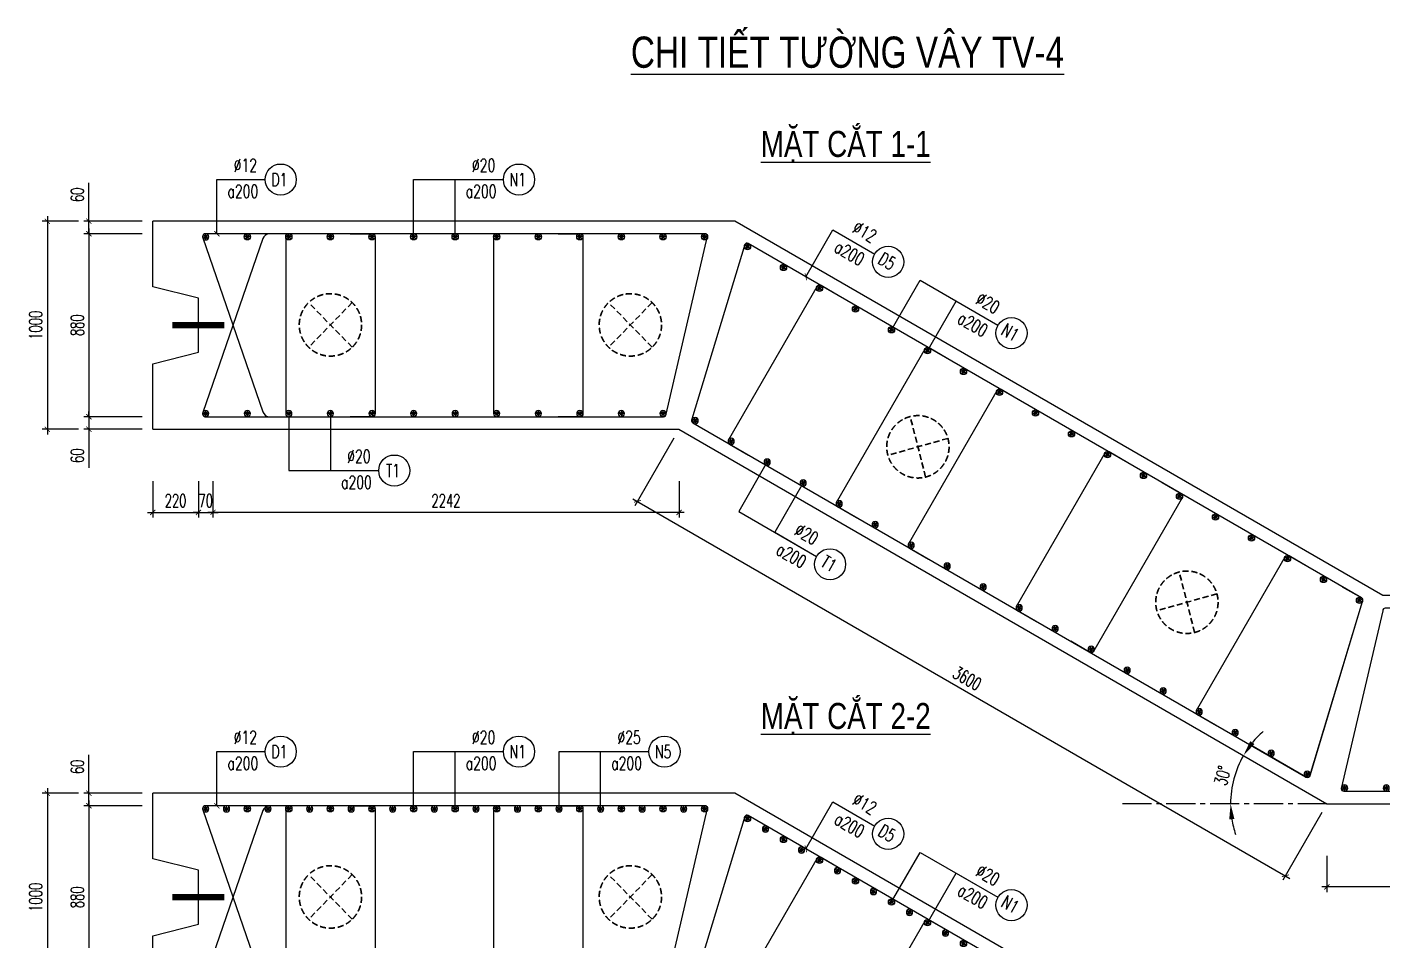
# Model space of a CAD drawing. Header units: millimetres. Extents: x -143483 to 1166745, y -1448440 to -1202244.
# Drawn here: x 365004 to 391096, y -1232080 to -1214510 of the extents above; entities that cross this region are included whole.
import ezdxf
from ezdxf.enums import TextEntityAlignment as Align

# ---------------------------------------------------------------- set-up
doc = ezdxf.new("R2010")
doc.units = ezdxf.units.MM
doc.header["$LTSCALE"] = 30
doc.header["$PDMODE"] = 3
doc.linetypes.add('CENTER2', pattern=[1.125, 0.75, -0.125, 0.125, -0.125])
doc.linetypes.add('DASHED', pattern=[19.05, 12.7, -6.35])
doc.layers.get('0').update_dxf_attribs({"lineweight": 9})
doc.layers.get('Defpoints').update_dxf_attribs({"lineweight": 9})
for name, color, linetype in [('ccu11-Cotthep', 9, 'Continuous'), ('ccu11-Dim', 8, 'Continuous'), ('ccu11-Text', 31, 'Continuous'), ('ccu11-Thay', 7, 'Continuous'), ('ccu11-Thep', 4, 'Continuous'), ('ccu11-Thep doc', 4, 'Continuous'), ('ccu11-Thepdai', 6, 'Continuous'), ('ccu11-Truc', 13, 'CENTER2')]:
    doc.layers.add(name, color=color, linetype=linetype)
doc.layers.add('ccu11-Khuat', color=9, linetype='DASHED', lineweight=30)
doc.layers.add('Vicom_thep doc', color=1, linetype='Continuous', lineweight=35)
doc.styles.add('ccu11-dim', font='vnsimli.shx', dxfattribs={"width": 0.65, "bigfont": 'bigfont.shx'})
doc.styles.add('ccu11-VnAvH-B', font='VHAVANB.TTF')
doc.styles.add('ccu11-vnsimple', font='vnsimple.shx', dxfattribs={"bigfont": 'bigfont.shx'})
doc.styles.add('ccu11_simli', font='vnsimli.shx', dxfattribs={"width": 0.8})
doc.dimstyles.new('ccu11-100', dxfattribs={"dimscale": 100, "dimtxt": 2.5, "dimasz": 1, "dimexe": 1, "dimexo": 2, "dimgap": 1, "dimtad": 1, "dimdec": 0, "dimdsep": 46, "dimtxsty": 'ccu11-dim', "dimblk": 'ARCHTICK', "dimcen": -1, "dimdle": 1, "dimclrd": 256, "dimclre": 256, "dimclrt": 3, "dimadec": 0, "dimazin": 2, "dimtfac": 0.1, "dimtdec": 0, "dimtmove": 0, "dimatfit": 1, "dimldrblk": 'ARCHTICK', "dimfxl": 0, "dimtvp": 0.833333, "dimtolj": 1, "dimtzin": 12, "dimarcsym": 0})
doc.dimstyles.new('ccu11-100x4', dxfattribs={"dimscale": 100, "dimtxt": 2.5, "dimasz": 1, "dimexe": 1, "dimexo": 2, "dimgap": 1, "dimtad": 1, "dimdec": 0, "dimlfac": 0.25, "dimdsep": 46, "dimtxsty": 'ccu11-dim', "dimblk": 'ARCHTICK', "dimcen": -1, "dimdle": 1, "dimclrd": 256, "dimclre": 256, "dimclrt": 3, "dimadec": 0, "dimazin": 2, "dimtfac": 0.1, "dimtdec": 0, "dimtmove": 0, "dimatfit": 1, "dimldrblk": 'ARCHTICK', "dimfxl": 0, "dimtvp": 0.833333, "dimtolj": 1, "dimtzin": 12, "dimarcsym": 0})

# ---------------------------------------------------------------- blocks, each defined once
blk = doc.blocks.new('_ARCHTICK')
at = {"color": 0, "linetype": 'ByBlock', "const_width": 0.15}
blk.add_lwpolyline([(-0.5, -0.5), (0.5, 0.5)], dxfattribs=at)
blk = doc.blocks.new('*D2640')
at = {"layer": 'ccu11-Dim', "linetype": 'ByBlock', "lineweight": -2, "ltscale": 30, "transparency": 16777216}
for p, q in [((377450, -1222415), (376700, -1223714)), ((376663, -1223578), (389307, -1230878)), ((389920, -1229615), (389170, -1230914))]:
    blk.add_line(p, q, dxfattribs=at)
at = {"layer": 'Defpoints', "color": 0, "linetype": 'ByBlock', "ltscale": 30, "transparency": 16777216}
for p in [(377550, -1222242), (390020, -1229442), (389220, -1230828)]:
    blk.add_point(p, dxfattribs=at)
at = {"layer": 'ccu11-Dim', "linetype": 'ByBlock', "lineweight": -2, "ltscale": 30, "transparency": 16777216, "xscale": 100, "yscale": 100, "zscale": 100}
for p, rotation in [((376750, -1223628), 149.9999151036801), ((389220, -1230828), 329.9999151036801)]:
    blk.add_blockref('_ARCHTICK', p, dxfattribs=dict(at, rotation=rotation))
at = {"layer": 'ccu11-Dim', "color": 3, "linetype": 'ByBlock', "ltscale": 30, "transparency": 16777216, "insert": (383097, -1227033), "char_height": 250, "attachment_point": 5, "rotation": 329.9999, "style": 'ccu11-dim'}
blk.add_mtext('\\A1;3600', dxfattribs=at)
blk = doc.blocks.new('*D2682')
at = {"layer": 'ccu11-Dim', "linetype": 'ByBlock', "lineweight": -2, "ltscale": 30, "transparency": 16777216}
for p, q in [((366193, -1218242), (366193, -1217502)), ((367221, -1218242), (366093, -1218242)), ((366193, -1218482), (366193, -1218242)), ((367221, -1218482), (366093, -1218482)), ((366193, -1218482), (366193, -1218582))]:
    blk.add_line(p, q, dxfattribs=at)
at = {"layer": 'Defpoints', "color": 0, "linetype": 'ByBlock', "ltscale": 30, "transparency": 16777216}
for p in [(367421, -1218242), (366193, -1218482), (367421, -1218482)]:
    blk.add_point(p, dxfattribs=at)
at = {"layer": 'ccu11-Dim', "linetype": 'ByBlock', "lineweight": -2, "ltscale": 30, "transparency": 16777216, "xscale": 100, "yscale": 100, "zscale": 100}
for p, rotation in [((366193, -1218242), 270), ((366193, -1218482), 90)]:
    blk.add_blockref('_ARCHTICK', p, dxfattribs=dict(at, rotation=rotation))
at = {"layer": 'ccu11-Dim', "color": 3, "linetype": 'ByBlock', "ltscale": 30, "transparency": 16777216, "insert": (365968, -1217734), "char_height": 250, "attachment_point": 5, "rotation": 90, "style": 'ccu11-dim'}
blk.add_mtext('\\A1;60', dxfattribs=at)
blk = doc.blocks.new('*D2683')
at = {"layer": 'ccu11-Dim', "linetype": 'ByBlock', "lineweight": -2, "ltscale": 30, "transparency": 16777216}
for p, q in [((367221, -1218482), (366093, -1218482)), ((366193, -1218382), (366193, -1222102)), ((367221, -1222002), (366093, -1222002))]:
    blk.add_line(p, q, dxfattribs=at)
at = {"layer": 'Defpoints', "color": 0, "linetype": 'ByBlock', "ltscale": 30, "transparency": 16777216}
for p in [(367421, -1218482), (366193, -1222002), (367421, -1222002)]:
    blk.add_point(p, dxfattribs=at)
at = {"layer": 'ccu11-Dim', "linetype": 'ByBlock', "lineweight": -2, "ltscale": 30, "transparency": 16777216, "xscale": 100, "yscale": 100, "zscale": 100}
for p, rotation in [((366193, -1218482), 90), ((366193, -1222002), 270)]:
    blk.add_blockref('_ARCHTICK', p, dxfattribs=dict(at, rotation=rotation))
at = {"layer": 'ccu11-Dim', "color": 3, "linetype": 'ByBlock', "ltscale": 30, "transparency": 16777216, "insert": (365968, -1220242), "char_height": 250, "attachment_point": 5, "rotation": 90, "style": 'ccu11-dim'}
blk.add_mtext('\\A1;880', dxfattribs=at)
blk = doc.blocks.new('*D2684')
at = {"layer": 'ccu11-Dim', "linetype": 'ByBlock', "lineweight": -2, "ltscale": 30, "transparency": 16777216}
for p, q in [((367221, -1222002), (366093, -1222002)), ((366193, -1222002), (366193, -1221902)), ((366193, -1222002), (366193, -1222242)), ((367221, -1222242), (366093, -1222242)), ((366193, -1222242), (366193, -1222982))]:
    blk.add_line(p, q, dxfattribs=at)
at = {"layer": 'Defpoints', "color": 0, "linetype": 'ByBlock', "ltscale": 30, "transparency": 16777216}
for p in [(366193, -1222002), (367421, -1222002), (367421, -1222242)]:
    blk.add_point(p, dxfattribs=at)
at = {"layer": 'ccu11-Dim', "linetype": 'ByBlock', "lineweight": -2, "ltscale": 30, "transparency": 16777216, "xscale": 100, "yscale": 100, "zscale": 100}
for p, rotation in [((366193, -1222002), 270), ((366193, -1222242), 90)]:
    blk.add_blockref('_ARCHTICK', p, dxfattribs=dict(at, rotation=rotation))
at = {"layer": 'ccu11-Dim', "color": 3, "linetype": 'ByBlock', "ltscale": 30, "transparency": 16777216, "insert": (365968, -1222750), "char_height": 250, "attachment_point": 5, "rotation": 90, "style": 'ccu11-dim'}
blk.add_mtext('\\A1;60', dxfattribs=at)
blk = doc.blocks.new('*D2685')
at = {"layer": 'ccu11-Dim', "linetype": 'ByBlock', "lineweight": -2, "ltscale": 30, "transparency": 16777216}
for p, q in [((365993, -1218242), (365293, -1218242)), ((365393, -1218142), (365393, -1222342)), ((365993, -1222242), (365293, -1222242))]:
    blk.add_line(p, q, dxfattribs=at)
at = {"layer": 'Defpoints', "color": 0, "linetype": 'ByBlock', "ltscale": 30, "transparency": 16777216}
for p in [(366193, -1218242), (365393, -1222242), (366193, -1222242)]:
    blk.add_point(p, dxfattribs=at)
at = {"layer": 'ccu11-Dim', "linetype": 'ByBlock', "lineweight": -2, "ltscale": 30, "transparency": 16777216, "xscale": 100, "yscale": 100, "zscale": 100}
for p, rotation in [((365393, -1218242), 90), ((365393, -1222242), 270)]:
    blk.add_blockref('_ARCHTICK', p, dxfattribs=dict(at, rotation=rotation))
at = {"layer": 'ccu11-Dim', "color": 3, "linetype": 'ByBlock', "ltscale": 30, "transparency": 16777216, "insert": (365168, -1220242), "char_height": 250, "attachment_point": 5, "rotation": 90, "style": 'ccu11-dim'}
blk.add_mtext('\\A1;1000', dxfattribs=at)
blk = doc.blocks.new('MCT')
at = {"ltscale": 0.005}
for p, q in [((-0.49, 0), (0.49, 0)), ((0.35, -0.35), (-0.35, 0.35)), ((-0.35, -0.35), (0.35, 0.35)), ((0, -0.49), (0, 0.49))]:
    blk.add_line(p, q, dxfattribs=at)
blk.add_circle((0, 0), 0.492, dxfattribs=at)
blk = doc.blocks.new('*U1992')
at = {"layer": 'ccu11-Thep doc', "xscale": -121.9200000001001, "yscale": 121.9200000001001, "zscale": 121.92, "rotation": 270}
blk.add_blockref('MCT', (0, 0), dxfattribs=at)
blk = doc.blocks.new('*U1993')
at = {"layer": 'ccu11-Thep doc', "color": 0, "linetype": 'ByBlock', "lineweight": -2, "transparency": 16777216}
for p in [(0, 0), (800, 0), (1600, 0), (2400, 0), (3200, 0), (4000, 0), (4800, 0), (5600, 0), (6400, 0), (7200, 0), (8000, 0), (8800, 0)]:
    blk.add_blockref('*U1992', p, dxfattribs=at)
blk = doc.blocks.new('*U1994')
at = {"layer": 'ccu11-Thep doc', "xscale": -121.9200000001001, "yscale": 121.9200000001001, "zscale": 121.92, "rotation": 270}
blk.add_blockref('MCT', (0, 0), dxfattribs=at)
blk = doc.blocks.new('*U1995')
at = {"layer": 'ccu11-Thep doc', "color": 0, "linetype": 'ByBlock', "lineweight": -2, "transparency": 16777216}
for p in [(0, 0), (800, 0), (1600, 0), (2400, 0), (3200, 0), (4000, 0), (4800, 0), (5600, 0), (6400, 0), (7200, 0), (8000, 0)]:
    blk.add_blockref('*U1994', p, dxfattribs=at)
blk = doc.blocks.new('*U1999')
at = {"layer": 'ccu11-Thep doc', "xscale": -121.9200000001001, "yscale": 121.9200000001001, "zscale": 121.92, "rotation": 270}
blk.add_blockref('MCT', (0, 0), dxfattribs=at)
blk = doc.blocks.new('*U1996')
at = {"layer": 'ccu11-Thep doc', "color": 0, "linetype": 'ByBlock', "lineweight": -2, "transparency": 16777216}
for p in [(0, 0), (800, 0), (1600, 0), (2400, 0), (3200, 0), (4000, 0), (4800, 0), (5600, 0), (6400, 0), (7200, 0), (8000, 0), (8800, 0), (9600, 0), (10400, 0)]:
    blk.add_blockref('*U1999', p, dxfattribs=at)
blk = doc.blocks.new('*D2690')
at = {"layer": 'ccu11-Dim', "lineweight": -2, "transparency": 16777216}
for start, end in [(131.4508, 140.7253), (149.9999, 180), (189.2746, 198.5491)]:
    blk.add_arc((390020, -1229442), 1855, start, end, dxfattribs=at)
at = {"layer": 'ccu11-Dim', "transparency": 16777216}
for points in [[(388625, -1228296), (388543, -1228239), (388413, -1228514)], [(388139, -1229745), (388239, -1229737), (388165, -1229442)]]:
    blk.add_solid(points, dxfattribs=at)
at = {"layer": 'Defpoints', "color": 0, "transparency": 16777216}
for p in [(377550, -1222242), (388277, -1228807), (386023, -1229442), (390020, -1229442), (390020, -1229442)]:
    blk.add_point(p, dxfattribs=at)
at = {"layer": 'ccu11-Dim', "color": 3, "transparency": 16777216, "insert": (388011, -1228904), "char_height": 250, "attachment_point": 5, "rotation": 75, "style": 'ccu11-dim'}
blk.add_mtext('\\A1;30\\M+1818B', dxfattribs=at)
blk = doc.blocks.new('*U2001')
at = {"layer": 'ccu11-Thep doc', "xscale": -121.9200000001001, "yscale": 121.9200000001001, "zscale": 121.92, "rotation": 270}
blk.add_blockref('MCT', (0, 0), dxfattribs=at)
blk = doc.blocks.new('*U2002')
at = {"layer": 'ccu11-Thep doc', "color": 0, "linetype": 'ByBlock', "lineweight": -2, "transparency": 16777216}
for p in [(0, 0), (800, 0), (1600, 0), (2400, 0), (3200, 0), (4000, 0), (4800, 0), (5600, 0), (6400, 0), (7200, 0), (8000, 0), (8800, 0), (9600, 0), (10400, 0), (11200, 0), (12000, 0), (12800, 0), (13600, 0)]:
    blk.add_blockref('*U2001', p, dxfattribs=at)
blk = doc.blocks.new('*U2003')
at = {"layer": 'ccu11-Thep doc', "xscale": -121.9200000001001, "yscale": 121.9200000001001, "zscale": 121.92, "rotation": 270}
blk.add_blockref('MCT', (0, 0), dxfattribs=at)
blk = doc.blocks.new('*U2000')
at = {"layer": 'ccu11-Thep doc', "color": 0, "linetype": 'ByBlock', "lineweight": -2, "transparency": 16777216}
for p in [(0, 0), (800, 0), (1600, 0), (2400, 0), (3200, 0), (4000, 0), (4800, 0), (5600, 0), (6400, 0), (7200, 0), (8000, 0), (8800, 0), (9600, 0), (10400, 0), (11200, 0), (12000, 0), (12800, 0), (13600, 0)]:
    blk.add_blockref('*U2003', p, dxfattribs=at)
blk = doc.blocks.new('SHD')
at = {"layer": 'ccu11-Cotthep'}
blk.add_circle((300, 0), 300, dxfattribs=at)
at = {"layer": 'ccu11-Cotthep', "color": 31, "style": 'ccu11_simli', "width": 0.8}
blk.add_attdef('DK', text='', height=250, dxfattribs=at).set_placement((-101, 65), align=Align.BOTTOM_RIGHT)
blk.add_attdef('KH', text='', height=250, dxfattribs=at).set_placement((300, 0), align=Align.MIDDLE)
blk.add_attdef('KC', text='', height=250, dxfattribs=at).set_placement((-101, -142), align=Align.TOP_RIGHT)
blk = doc.blocks.new('*D2691')
at = {"layer": 'ccu11-Dim', "linetype": 'ByBlock', "lineweight": -2, "ltscale": 30, "transparency": 16777216}
for p, q in [((367421, -1223242), (367421, -1223942)), ((368301, -1223242), (368301, -1223942)), ((367321, -1223842), (368401, -1223842))]:
    blk.add_line(p, q, dxfattribs=at)
at = {"layer": 'Defpoints', "color": 0, "linetype": 'ByBlock', "ltscale": 30, "transparency": 16777216}
for p in [(367421, -1223042), (368301, -1223042), (368301, -1223842)]:
    blk.add_point(p, dxfattribs=at)
at = {"layer": 'ccu11-Dim', "linetype": 'ByBlock', "lineweight": -2, "ltscale": 30, "transparency": 16777216, "xscale": 100, "yscale": 100, "zscale": 100, "rotation": 180}
blk.add_blockref('_ARCHTICK', (367421, -1223842), dxfattribs=at)
at = {"layer": 'ccu11-Dim', "linetype": 'ByBlock', "lineweight": -2, "ltscale": 30, "transparency": 16777216, "xscale": 100, "yscale": 100, "zscale": 100}
blk.add_blockref('_ARCHTICK', (368301, -1223842), dxfattribs=at)
at = {"layer": 'ccu11-Dim', "color": 3, "linetype": 'ByBlock', "ltscale": 30, "transparency": 16777216, "insert": (367861, -1223617), "char_height": 250, "attachment_point": 5, "style": 'ccu11-dim'}
blk.add_mtext('\\A1;220', dxfattribs=at)
blk = doc.blocks.new('*D2692')
at = {"layer": 'ccu11-Dim', "linetype": 'ByBlock', "lineweight": -2, "ltscale": 30, "transparency": 16777216}
for p, q in [((368301, -1223242), (368301, -1223942)), ((368581, -1223242), (368581, -1223942)), ((368301, -1223842), (368201, -1223842)), ((368301, -1223842), (368581, -1223842)), ((368581, -1223842), (368681, -1223842))]:
    blk.add_line(p, q, dxfattribs=at)
at = {"layer": 'Defpoints', "color": 0, "linetype": 'ByBlock', "ltscale": 30, "transparency": 16777216}
for p in [(368301, -1223042), (368581, -1223042), (368581, -1223842)]:
    blk.add_point(p, dxfattribs=at)
at = {"layer": 'ccu11-Dim', "linetype": 'ByBlock', "lineweight": -2, "ltscale": 30, "transparency": 16777216, "xscale": 100, "yscale": 100, "zscale": 100}
blk.add_blockref('_ARCHTICK', (368301, -1223842), dxfattribs=at)
at = {"layer": 'ccu11-Dim', "linetype": 'ByBlock', "lineweight": -2, "ltscale": 30, "transparency": 16777216, "xscale": 100, "yscale": 100, "zscale": 100, "rotation": 180}
blk.add_blockref('_ARCHTICK', (368581, -1223842), dxfattribs=at)
at = {"layer": 'ccu11-Dim', "color": 3, "linetype": 'ByBlock', "ltscale": 30, "transparency": 16777216, "insert": (368441, -1223617), "char_height": 250, "attachment_point": 5, "style": 'ccu11-dim'}
blk.add_mtext('\\A1;70', dxfattribs=at)
blk = doc.blocks.new('*D2693')
at = {"layer": 'ccu11-Dim', "linetype": 'ByBlock', "lineweight": -2, "ltscale": 30, "transparency": 16777216}
for p, q in [((368581, -1223242), (368581, -1223942)), ((377550, -1223242), (377550, -1223942)), ((377650, -1223842), (368481, -1223842))]:
    blk.add_line(p, q, dxfattribs=at)
at = {"layer": 'Defpoints', "color": 0, "linetype": 'ByBlock', "ltscale": 30, "transparency": 16777216}
for p in [(368581, -1223042), (377550, -1223042), (368581, -1223842)]:
    blk.add_point(p, dxfattribs=at)
at = {"layer": 'ccu11-Dim', "linetype": 'ByBlock', "lineweight": -2, "ltscale": 30, "transparency": 16777216, "xscale": 100, "yscale": 100, "zscale": 100, "rotation": 180}
blk.add_blockref('_ARCHTICK', (368581, -1223842), dxfattribs=at)
at = {"layer": 'ccu11-Dim', "linetype": 'ByBlock', "lineweight": -2, "ltscale": 30, "transparency": 16777216, "xscale": 100, "yscale": 100, "zscale": 100}
blk.add_blockref('_ARCHTICK', (377550, -1223842), dxfattribs=at)
at = {"layer": 'ccu11-Dim', "color": 3, "linetype": 'ByBlock', "ltscale": 30, "transparency": 16777216, "insert": (373065, -1223617), "char_height": 250, "attachment_point": 5, "style": 'ccu11-dim'}
blk.add_mtext('\\A1;2242', dxfattribs=at)
blk = doc.blocks.new('*D2694')
at = {"layer": 'ccu11-Dim', "linetype": 'ByBlock', "lineweight": -2, "ltscale": 30, "transparency": 16777216}
for p, q in [((390020, -1230442), (390020, -1231142)), ((400820, -1230442), (400820, -1231142)), ((400920, -1231042), (389920, -1231042))]:
    blk.add_line(p, q, dxfattribs=at)
at = {"layer": 'Defpoints', "color": 0, "linetype": 'ByBlock', "ltscale": 30, "transparency": 16777216}
for p in [(390020, -1230242), (400820, -1230242), (390020, -1231042)]:
    blk.add_point(p, dxfattribs=at)
at = {"layer": 'ccu11-Dim', "linetype": 'ByBlock', "lineweight": -2, "ltscale": 30, "transparency": 16777216, "xscale": 100, "yscale": 100, "zscale": 100, "rotation": 180}
blk.add_blockref('_ARCHTICK', (390020, -1231042), dxfattribs=at)
at = {"layer": 'ccu11-Dim', "linetype": 'ByBlock', "lineweight": -2, "ltscale": 30, "transparency": 16777216, "xscale": 100, "yscale": 100, "zscale": 100}
blk.add_blockref('_ARCHTICK', (400820, -1231042), dxfattribs=at)
at = {"layer": 'ccu11-Dim', "color": 3, "linetype": 'ByBlock', "ltscale": 30, "transparency": 16777216, "insert": (395420, -1230817), "char_height": 250, "attachment_point": 5, "style": 'ccu11-dim'}
blk.add_mtext('\\A1;2700', dxfattribs=at)
blk = doc.blocks.new('*D2725')
at = {"layer": 'ccu11-Dim', "linetype": 'ByBlock', "lineweight": -2, "ltscale": 30, "transparency": 16777216}
for p, q in [((366193, -1229242), (366193, -1228502)), ((367221, -1229242), (366093, -1229242)), ((366193, -1229482), (366193, -1229242)), ((367221, -1229482), (366093, -1229482)), ((366193, -1229482), (366193, -1229582))]:
    blk.add_line(p, q, dxfattribs=at)
at = {"layer": 'Defpoints', "color": 0, "linetype": 'ByBlock', "ltscale": 30, "transparency": 16777216}
for p in [(367421, -1229242), (366193, -1229482), (367421, -1229482)]:
    blk.add_point(p, dxfattribs=at)
at = {"layer": 'ccu11-Dim', "linetype": 'ByBlock', "lineweight": -2, "ltscale": 30, "transparency": 16777216, "xscale": 100, "yscale": 100, "zscale": 100}
for p, rotation in [((366193, -1229242), 270), ((366193, -1229482), 90)]:
    blk.add_blockref('_ARCHTICK', p, dxfattribs=dict(at, rotation=rotation))
at = {"layer": 'ccu11-Dim', "color": 3, "linetype": 'ByBlock', "ltscale": 30, "transparency": 16777216, "insert": (365968, -1228734), "char_height": 250, "attachment_point": 5, "rotation": 90, "style": 'ccu11-dim'}
blk.add_mtext('\\A1;60', dxfattribs=at)
blk = doc.blocks.new('*D2726')
at = {"layer": 'ccu11-Dim', "linetype": 'ByBlock', "lineweight": -2, "ltscale": 30, "transparency": 16777216}
for p, q in [((366193, -1229382), (366193, -1233102)), ((367221, -1229482), (366093, -1229482)), ((367221, -1233002), (366093, -1233002))]:
    blk.add_line(p, q, dxfattribs=at)
at = {"layer": 'Defpoints', "color": 0, "linetype": 'ByBlock', "ltscale": 30, "transparency": 16777216}
for p in [(367421, -1229482), (366193, -1233002), (367421, -1233002)]:
    blk.add_point(p, dxfattribs=at)
at = {"layer": 'ccu11-Dim', "linetype": 'ByBlock', "lineweight": -2, "ltscale": 30, "transparency": 16777216, "xscale": 100, "yscale": 100, "zscale": 100}
for p, rotation in [((366193, -1229482), 90), ((366193, -1233002), 270)]:
    blk.add_blockref('_ARCHTICK', p, dxfattribs=dict(at, rotation=rotation))
at = {"layer": 'ccu11-Dim', "color": 3, "linetype": 'ByBlock', "ltscale": 30, "transparency": 16777216, "insert": (365968, -1231242), "char_height": 250, "attachment_point": 5, "rotation": 90, "style": 'ccu11-dim'}
blk.add_mtext('\\A1;880', dxfattribs=at)
blk = doc.blocks.new('*D2728')
at = {"layer": 'ccu11-Dim', "linetype": 'ByBlock', "lineweight": -2, "ltscale": 30, "transparency": 16777216}
for p, q in [((365393, -1229142), (365393, -1233342)), ((365993, -1229242), (365293, -1229242)), ((365993, -1233242), (365293, -1233242))]:
    blk.add_line(p, q, dxfattribs=at)
at = {"layer": 'Defpoints', "color": 0, "linetype": 'ByBlock', "ltscale": 30, "transparency": 16777216}
for p in [(366193, -1229242), (365393, -1233242), (366193, -1233242)]:
    blk.add_point(p, dxfattribs=at)
at = {"layer": 'ccu11-Dim', "linetype": 'ByBlock', "lineweight": -2, "ltscale": 30, "transparency": 16777216, "xscale": 100, "yscale": 100, "zscale": 100}
for p, rotation in [((365393, -1229242), 90), ((365393, -1233242), 270)]:
    blk.add_blockref('_ARCHTICK', p, dxfattribs=dict(at, rotation=rotation))
at = {"layer": 'ccu11-Dim', "color": 3, "linetype": 'ByBlock', "ltscale": 30, "transparency": 16777216, "insert": (365168, -1231242), "char_height": 250, "attachment_point": 5, "rotation": 90, "style": 'ccu11-dim'}
blk.add_mtext('\\A1;1000', dxfattribs=at)
blk = doc.blocks.new('*U2014')
at = {"layer": 'ccu11-Thep doc', "xscale": -121.9200000001001, "yscale": 121.9200000001001, "zscale": 121.92, "rotation": 270}
blk.add_blockref('MCT', (0, 0), dxfattribs=at)
blk = doc.blocks.new('*U2015')
at = {"layer": 'ccu11-Thep doc', "color": 0, "linetype": 'ByBlock', "lineweight": -2, "transparency": 16777216}
for p in [(0, 0), (800, 0), (1600, 0), (2400, 0), (3200, 0), (4000, 0), (4800, 0), (5600, 0), (6400, 0), (7200, 0), (8000, 0), (8800, 0)]:
    blk.add_blockref('*U2014', p, dxfattribs=at)
blk = doc.blocks.new('*U2011')
at = {"layer": 'ccu11-Thep doc', "xscale": -121.9200000001001, "yscale": 121.9200000001001, "zscale": 121.92, "rotation": 270}
blk.add_blockref('MCT', (0, 0), dxfattribs=at)
blk = doc.blocks.new('*U2012')
at = {"layer": 'ccu11-Thep doc', "color": 0, "linetype": 'ByBlock', "lineweight": -2, "transparency": 16777216}
for p in [(0, 0), (800, 0), (1600, 0), (2400, 0), (3200, 0), (4000, 0), (4800, 0), (5600, 0), (6400, 0), (7200, 0), (8000, 0), (8800, 0), (9600, 0), (10400, 0), (11200, 0), (12000, 0), (12800, 0), (13600, 0)]:
    blk.add_blockref('*U2011', p, dxfattribs=at)
blk = doc.blocks.new('ccu11_block_thep')
at = {"layer": 'ccu11-Thep', "color": 3}
for p, q in [((-0.4, 0), (0.4, 0)), ((-0.28, 0.28), (0.28, -0.28)), ((0.28, 0.28), (-0.28, -0.28)), ((0, 0.4), (0, -0.4))]:
    blk.add_line(p, q, dxfattribs=at)
at = {"layer": 'ccu11-Thep', "color": 1, "const_width": 0.0667}
blk.add_lwpolyline([(-0.4, 0, 1), (0.4, 0, 1), (-0.4, 0, 1)], format="xyb", dxfattribs=at)
at = {"layer": 'ccu11-Thep', "color": 1}
blk.add_circle((0, 0), 0.4, dxfattribs=at)
blk = doc.blocks.new('*U2016')
at = {"layer": 'Vicom_thep doc', "xscale": -150, "yscale": 150, "zscale": 150, "rotation": 180}
blk.add_blockref('ccu11_block_thep', (0, 0), dxfattribs=at)
blk = doc.blocks.new('*U2017')
at = {"layer": 'ccu11-Thep doc', "color": 0, "linetype": 'ByBlock', "lineweight": -2, "transparency": 16777216}
for p in [(0, 0), (800, 0), (1600, 0), (2400, 0), (3200, 0), (4000, 0), (4800, 0), (5600, 0), (6400, 0), (7200, 0), (8000, 0), (8800, 0)]:
    blk.add_blockref('*U2016', p, dxfattribs=at)
blk = doc.blocks.new('*U2020')
at = {"layer": 'Vicom_thep doc', "xscale": -150, "yscale": 150, "zscale": 150, "rotation": 180}
blk.add_blockref('ccu11_block_thep', (0, 0), dxfattribs=at)
blk = doc.blocks.new('*U2021')
at = {"layer": 'ccu11-Thep doc', "color": 0, "linetype": 'ByBlock', "lineweight": -2, "transparency": 16777216}
for p in [(0, 0), (800, 0), (1600, 0), (2400, 0), (3200, 0), (4000, 0), (4800, 0), (5600, 0), (6400, 0), (7200, 0), (8000, 0), (8800, 0), (9600, 0), (10400, 0), (11200, 0), (12000, 0), (12800, 0)]:
    blk.add_blockref('*U2020', p, dxfattribs=at)

msp = doc.modelspace()

# ---------------------------------------------------------------- linework, layer by layer
at = {"layer": 'ccu11-Khuat', "ltscale": 0.3}
for p, q in [((371260.42, -1219806.3), (370422.19, -1220665)), ((371260.42, -1220665), (370422.19, -1219806.3)), ((377032.76, -1219806.3), (376194.53, -1220665)), ((377032.76, -1220665), (376194.53, -1219806.3)), ((382295.71, -1223161.28), (381999.13, -1221998.5)), ((382725.06, -1222417.62), (381569.78, -1222742.16)), ((387472.73, -1226150.23), (387176.15, -1224987.46)), ((387902.08, -1225406.57), (386746.8, -1225731.11)), ((371260.42, -1230806.3), (370422.19, -1231665)), ((371260.42, -1231665), (370422.19, -1230806.3)), ((377032.76, -1230806.3), (376194.53, -1231665)), ((377032.76, -1231665), (376194.53, -1230806.3))]:
    msp.add_line(p, q, dxfattribs=at)
for centre in [(370841.31, -1220235.65), (376613.64, -1220235.65), (382147.42, -1222579.89), (387324.44, -1225568.84), (370841.31, -1231235.65), (376613.64, -1231235.65)]:
    msp.add_circle(centre, 600, dxfattribs=at)
at = {"layer": 'ccu11-Thay'}
for p, q in [((378621.31, -1218242.01), (367421.31, -1218242.01)), ((367421.31, -1219502.01), (367421.31, -1218242.01)), ((391092.03, -1225442.01), (378621.31, -1218242.01)), ((368301.07, -1219722.01), (367421.31, -1219502.01)), ((368301.07, -1220762.01), (368301.07, -1219722.01)), ((367421.31, -1220982.01), (368301.07, -1220762.01)), ((367421.31, -1222242.01), (367421.31, -1220982.01)), ((367421.31, -1222242.01), (377549.51, -1222242.01)), ((377549.51, -1222242.01), (390020.23, -1229442.01)), ((401220.23, -1225442.01), (391092.03, -1225442.01)), ((378621.31, -1229242.01), (367421.31, -1229242.01)), ((367421.31, -1230502.01), (367421.31, -1229242.01)), ((391092.03, -1236442.01), (378621.31, -1229242.01)), ((390020.23, -1229442.01), (401220.23, -1229442.01)), ((368301.07, -1230722.01), (367421.31, -1230502.01)), ((368301.07, -1231762.01), (368301.07, -1230722.01)), ((367421.31, -1231982.01), (368301.07, -1231762.01)), ((367421.31, -1233242.01), (367421.31, -1231982.01))]:
    msp.add_line(p, q, dxfattribs=at)
at = {"layer": 'ccu11-Thep', "const_width": 120}
for points in [[(368801.31, -1220242.01), (367801.31, -1220242.01)], [(368801.31, -1231242.01), (367801.31, -1231242.01)]]:
    msp.add_lwpolyline(points, dxfattribs=at)
at = {"layer": 'ccu11-Thepdai'}
for points in [[(370369.51, -1218482.01), (369649.04, -1218482.01, 0.23620228), (369537.27, -1218574.76), (368383.4, -1221921.51, 0.5204497), (368439.79, -1222002.01), (377251.31, -1222002.01, 0.41421356), (377301.31, -1221952.01), (378101.31, -1218532.01, 0.41421356), (378051.31, -1218482.01), (368439.79, -1218482.01, 0.5204497), (368383.4, -1218562.51), (369537.27, -1221909.26, 0.23620228), (369649.04, -1222002.01), (370369.51, -1222002.01)], [(370461.31, -1218482.01), (370041.31, -1218482.01, 0.41421356), (369981.31, -1218542.01), (369981.31, -1221942.01, 0.41421356), (370041.31, -1222002.01), (370461.31, -1222002.01)], [(371221.31, -1218482.01), (371641.31, -1218482.01, -0.41421356), (371701.31, -1218542.01), (371701.31, -1221942.01, -0.41421356), (371641.31, -1222002.01), (371221.31, -1222002.01)], [(374461.31, -1218482.01), (374041.31, -1218482.01, 0.41421356), (373981.31, -1218542.01), (373981.31, -1221942.01, 0.41421356), (374041.31, -1222002.01), (374461.31, -1222002.01)], [(375221.31, -1218482.01), (375641.31, -1218482.01, -0.41421356), (375701.31, -1218542.01), (375701.31, -1221942.01, -0.41421356), (375641.31, -1222002.01), (375221.31, -1222002.01)], [(377816.14, -1222118.84), (389609.36, -1228927.66, 0.41421356), (389691.32, -1228905.7), (390703.5, -1225552.56, 0.41421356), (390685.2, -1225484.25), (378883.32, -1218670.42, 0.41421356), (378815.02, -1218688.73), (377797.83, -1222050.54, 0.41421356), (377816.14, -1222118.84)], [(380647.97, -1219689.25), (380284.24, -1219479.25, 0.41421356), (380202.28, -1219501.22), (378502.28, -1222445.7, 0.41421356), (378524.24, -1222527.66), (378887.97, -1222737.66)], [(382726.43, -1220889.25), (382362.7, -1220679.25, 0.41421356), (382280.74, -1220701.22), (380580.74, -1223645.7, 0.41421356), (380602.7, -1223727.66), (380966.43, -1223937.66)], [(384112.07, -1221689.25), (383748.34, -1221479.25, 0.41421356), (383666.38, -1221501.22), (381966.38, -1224445.7, 0.41421356), (381988.34, -1224527.66), (382352.07, -1224737.66)], [(386190.53, -1222889.25), (385826.8, -1222679.25, 0.41421356), (385744.84, -1222701.22), (384044.84, -1225645.7, 0.41421356), (384066.8, -1225727.66), (384430.53, -1225937.66)], [(386848.71, -1223269.25), (387212.44, -1223479.25, -0.41421356), (387234.4, -1223561.22), (385534.4, -1226505.7, -0.41421356), (385452.44, -1226527.66), (385088.71, -1226317.66)], [(389654.63, -1224889.25), (389290.9, -1224679.25, 0.41421356), (389208.94, -1224701.22), (387508.94, -1227645.7, 0.41421356), (387530.9, -1227727.66), (387894.63, -1227937.66)], [(390312.81, -1225269.25), (390676.54, -1225479.25, -0.41421356), (390698.5, -1225561.22), (389691.32, -1228905.7, -0.41421356), (389609.36, -1228927.66), (388552.81, -1228317.66)], [(390342.58, -1229202.01), (400760.23, -1229202.01, 0.41421356), (400820.23, -1229142.01), (400820.23, -1225732.01, 0.41421356), (400770.23, -1225682.01), (391142.58, -1225682.01, 0.41421356), (391092.58, -1225732.01), (390292.58, -1229152.01, 0.41421356), (390342.58, -1229202.01)], [(370369.51, -1229482.01), (369649.04, -1229482.01, 0.23620228), (369537.27, -1229574.76), (368383.4, -1232921.51, 0.5204497), (368439.79, -1233002.01), (377251.31, -1233002.01, 0.41421356), (377301.31, -1232952.01), (378101.31, -1229532.01, 0.41421356), (378051.31, -1229482.01), (368439.79, -1229482.01, 0.5204497), (368383.4, -1229562.51), (369537.27, -1232909.26, 0.23620228), (369649.04, -1233002.01), (370369.51, -1233002.01)], [(370461.31, -1229482.01), (370041.31, -1229482.01, 0.41421356), (369981.31, -1229542.01), (369981.31, -1232942.01, 0.41421356), (370041.31, -1233002.01), (370461.31, -1233002.01)], [(371221.31, -1229482.01), (371641.31, -1229482.01, -0.41421356), (371701.31, -1229542.01), (371701.31, -1232942.01, -0.41421356), (371641.31, -1233002.01), (371221.31, -1233002.01)], [(374461.31, -1229482.01), (374041.31, -1229482.01, 0.41421356), (373981.31, -1229542.01), (373981.31, -1232942.01, 0.41421356), (374041.31, -1233002.01), (374461.31, -1233002.01)], [(375221.31, -1229482.01), (375641.31, -1229482.01, -0.41421356), (375701.31, -1229542.01), (375701.31, -1232942.01, -0.41421356), (375641.31, -1233002.01), (375221.31, -1233002.01)], [(377816.14, -1233118.84), (389609.36, -1239927.66, 0.41421356), (389691.32, -1239905.7), (390703.5, -1236552.56, 0.41421356), (390685.2, -1236484.25), (378883.32, -1229670.42, 0.41421356), (378815.02, -1229688.73), (377797.83, -1233050.54, 0.41421356), (377816.14, -1233118.84)], [(380647.97, -1230689.25), (380284.24, -1230479.25, 0.41421356), (380202.28, -1230501.22), (378502.28, -1233445.7, 0.41421356), (378524.24, -1233527.66), (378887.97, -1233737.66)], [(382726.43, -1231889.25), (382362.7, -1231679.25, 0.41421356), (382280.74, -1231701.22), (380580.74, -1234645.7, 0.41421356), (380602.7, -1234727.66), (380966.43, -1234937.66)]]:
    msp.add_lwpolyline(points, format="xyb", dxfattribs=at)
at = {"layer": 'ccu11-Truc', "ltscale": 25}
msp.add_lwpolyline([(390020.23, -1229442.01), (386023.03, -1229442.01)], dxfattribs=at)

# ---------------------------------------------------------------- block references
at = {"layer": 'ccu11-Cotthep'}
ref = msp.add_blockref('SHD', (369584.51, -1217441.65), dxfattribs=at)
ref.add_attrib('KH', 'D1', dxfattribs={"color": 31, "height": 250, "style": 'ccu11-vnsimple', "width": 0.7}).set_placement((369859.51, -1217441.65), align=Align.MIDDLE_CENTER)
ref.add_attrib('KC', 'a200', dxfattribs={"color": 31, "height": 250, "style": 'ccu11-vnsimple', "width": 0.7}).set_placement((369155.92, -1217541.65), align=Align.TOP_CENTER)
ref.add_attrib('DK', '`12', dxfattribs={"color": 31, "height": 250, "style": 'ccu11-vnsimple', "width": 0.7}).set_placement((369203.72, -1217366.65), align=Align.BOTTOM_CENTER)
ref = msp.add_blockref('SHD', (374170.31, -1217441.65), dxfattribs=at)
ref.add_attrib('KH', 'N1', dxfattribs={"color": 31, "height": 250, "style": 'ccu11-vnsimple', "width": 0.7}).set_placement((374445.31, -1217441.65), align=Align.MIDDLE_CENTER)
ref.add_attrib('KC', 'a200', dxfattribs={"color": 31, "height": 250, "style": 'ccu11-vnsimple', "width": 0.7}).set_placement((373741.73, -1217541.65), align=Align.TOP_CENTER)
ref.add_attrib('DK', '`20', dxfattribs={"color": 31, "height": 250, "style": 'ccu11-vnsimple', "width": 0.7}).set_placement((373789.52, -1217366.65), align=Align.BOTTOM_CENTER)
ref = msp.add_blockref('SHD', (381315.54, -1218873.37), dxfattribs=dict(at, rotation=329.9999999999999))
ref.add_attrib('KH', 'D5', dxfattribs={"color": 31, "height": 250, "rotation": 330, "style": 'ccu11-vnsimple', "width": 0.7}).set_placement((381553.69, -1219010.87), align=Align.MIDDLE_CENTER)
ref.add_attrib('KC', 'a200', dxfattribs={"color": 31, "height": 250, "rotation": 330, "style": 'ccu11-vnsimple', "width": 0.7}).set_placement((380894.38, -1218745.68), align=Align.TOP_CENTER)
ref.add_attrib('DK', '`12', dxfattribs={"color": 31, "height": 250, "rotation": 330, "style": 'ccu11-vnsimple', "width": 0.7}).set_placement((381023.27, -1218618.02), align=Align.BOTTOM_CENTER)
ref = msp.add_blockref('SHD', (383687.41, -1220242.78), dxfattribs=dict(at, rotation=329.9999999999999))
ref.add_attrib('KH', 'N1', dxfattribs={"color": 31, "height": 250, "rotation": 330, "style": 'ccu11-vnsimple', "width": 0.7}).set_placement((383925.57, -1220380.28), align=Align.MIDDLE_CENTER)
ref.add_attrib('KC', 'a200', dxfattribs={"color": 31, "height": 250, "rotation": 330, "style": 'ccu11-vnsimple', "width": 0.7}).set_placement((383266.25, -1220115.09), align=Align.TOP_CENTER)
ref.add_attrib('DK', '`20', dxfattribs={"color": 31, "height": 250, "rotation": 330, "style": 'ccu11-vnsimple', "width": 0.7}).set_placement((383395.15, -1219987.43), align=Align.BOTTOM_CENTER)
ref = msp.add_blockref('SHD', (371770.31, -1223037.37), dxfattribs=at)
ref.add_attrib('KH', 'T1', dxfattribs={"color": 31, "height": 250, "style": 'ccu11-vnsimple', "width": 0.7}).set_placement((372045.31, -1223037.37), align=Align.MIDDLE_CENTER)
ref.add_attrib('KC', 'a200', dxfattribs={"color": 31, "height": 250, "style": 'ccu11-vnsimple', "width": 0.7}).set_placement((371341.73, -1223137.37), align=Align.TOP_CENTER)
ref.add_attrib('DK', '`20', dxfattribs={"color": 31, "height": 250, "style": 'ccu11-vnsimple', "width": 0.7}).set_placement((371389.52, -1222962.37), align=Align.BOTTOM_CENTER)
ref = msp.add_blockref('SHD', (380196.74, -1224688.81), dxfattribs=dict(at, rotation=329.9999999999999))
ref.add_attrib('KH', 'T1', dxfattribs={"color": 31, "height": 250, "rotation": 330, "style": 'ccu11-vnsimple', "width": 0.7}).set_placement((380434.89, -1224826.31), align=Align.MIDDLE_CENTER)
ref.add_attrib('KC', 'a200', dxfattribs={"color": 31, "height": 250, "rotation": 330, "style": 'ccu11-vnsimple', "width": 0.7}).set_placement((379775.57, -1224561.12), align=Align.TOP_CENTER)
ref.add_attrib('DK', '`20', dxfattribs={"color": 31, "height": 250, "rotation": 330, "style": 'ccu11-vnsimple', "width": 0.7}).set_placement((379904.47, -1224433.47), align=Align.BOTTOM_CENTER)
ref = msp.add_blockref('SHD', (369584.51, -1228441.65), dxfattribs=at)
ref.add_attrib('KH', 'D1', dxfattribs={"color": 31, "height": 250, "style": 'ccu11-vnsimple', "width": 0.7}).set_placement((369859.51, -1228441.65), align=Align.MIDDLE_CENTER)
ref.add_attrib('KC', 'a200', dxfattribs={"color": 31, "height": 250, "style": 'ccu11-vnsimple', "width": 0.7}).set_placement((369155.92, -1228541.65), align=Align.TOP_CENTER)
ref.add_attrib('DK', '`12', dxfattribs={"color": 31, "height": 250, "style": 'ccu11-vnsimple', "width": 0.7}).set_placement((369203.72, -1228366.65), align=Align.BOTTOM_CENTER)
ref = msp.add_blockref('SHD', (374170.31, -1228441.65), dxfattribs=at)
ref.add_attrib('KH', 'N1', dxfattribs={"color": 31, "height": 250, "style": 'ccu11-vnsimple', "width": 0.7}).set_placement((374445.31, -1228441.65), align=Align.MIDDLE_CENTER)
ref.add_attrib('KC', 'a200', dxfattribs={"color": 31, "height": 250, "style": 'ccu11-vnsimple', "width": 0.7}).set_placement((373741.73, -1228541.65), align=Align.TOP_CENTER)
ref.add_attrib('DK', '`20', dxfattribs={"color": 31, "height": 250, "style": 'ccu11-vnsimple', "width": 0.7}).set_placement((373789.52, -1228366.65), align=Align.BOTTOM_CENTER)
ref = msp.add_blockref('SHD', (376969.95, -1228441.65), dxfattribs=at)
ref.add_attrib('KH', 'N5', dxfattribs={"color": 31, "height": 250, "style": 'ccu11-vnsimple', "width": 0.7}).set_placement((377244.95, -1228441.65), align=Align.MIDDLE_CENTER)
ref.add_attrib('KC', 'a200', dxfattribs={"color": 31, "height": 250, "style": 'ccu11-vnsimple', "width": 0.7}).set_placement((376541.37, -1228541.65), align=Align.TOP_CENTER)
ref.add_attrib('DK', '`25', dxfattribs={"color": 31, "height": 250, "style": 'ccu11-vnsimple', "width": 0.7}).set_placement((376589.17, -1228366.65), align=Align.BOTTOM_CENTER)
ref = msp.add_blockref('SHD', (381315.54, -1229873.37), dxfattribs=dict(at, rotation=329.9999999999999))
ref.add_attrib('KH', 'D5', dxfattribs={"color": 31, "height": 250, "rotation": 330, "style": 'ccu11-vnsimple', "width": 0.7}).set_placement((381553.69, -1230010.87), align=Align.MIDDLE_CENTER)
ref.add_attrib('KC', 'a200', dxfattribs={"color": 31, "height": 250, "rotation": 330, "style": 'ccu11-vnsimple', "width": 0.7}).set_placement((380894.38, -1229745.68), align=Align.TOP_CENTER)
ref.add_attrib('DK', '`12', dxfattribs={"color": 31, "height": 250, "rotation": 330, "style": 'ccu11-vnsimple', "width": 0.7}).set_placement((381023.27, -1229618.02), align=Align.BOTTOM_CENTER)
ref = msp.add_blockref('SHD', (383687.41, -1231242.78), dxfattribs=dict(at, rotation=329.9999999999999))
ref.add_attrib('KH', 'N1', dxfattribs={"color": 31, "height": 250, "rotation": 330, "style": 'ccu11-vnsimple', "width": 0.7}).set_placement((383925.57, -1231380.28), align=Align.MIDDLE_CENTER)
ref.add_attrib('KC', 'a200', dxfattribs={"color": 31, "height": 250, "rotation": 330, "style": 'ccu11-vnsimple', "width": 0.7}).set_placement((383266.25, -1231115.09), align=Align.TOP_CENTER)
ref.add_attrib('DK', '`20', dxfattribs={"color": 31, "height": 250, "rotation": 330, "style": 'ccu11-vnsimple', "width": 0.7}).set_placement((383395.15, -1230987.43), align=Align.BOTTOM_CENTER)
at = {"layer": 'ccu11-Thep doc', "xscale": -121.9200000001001, "yscale": 121.9200000001001, "zscale": 121.9200000001001, "rotation": 270}
for p in [(368440.95, -1218542.01), (368440.95, -1221942.01), (368440.95, -1229542.01)]:
    msp.add_blockref('MCT', p, dxfattribs=at)
at = {"layer": 'ccu11-Thep doc', "xscale": -1}
for name, p in [('*U1993', (378041.31, -1218542.01)), ('*U2015', (378041.31, -1229542.01))]:
    msp.add_blockref(name, p, dxfattribs=at)
at = {"layer": 'ccu11-Thep doc', "xscale": -1, "rotation": 329.9999999999999}
for name, p in [('*U2002', (390646.54, -1225531.22)), ('*U2012', (390646.54, -1236531.22))]:
    msp.add_blockref(name, p, dxfattribs=at)
at = {"layer": 'ccu11-Thep doc'}
for name, p, rotation in [('*U1995', (377241.31, -1221942.01), 180), ('*U2000', (389639.36, -1228875.7), 150), ('*U1996', (400760.23, -1229142.01), 180), ('*U2021', (379215.01, -1229931.22), 329.9999999999999)]:
    msp.add_blockref(name, p, dxfattribs=dict(at, rotation=rotation))
msp.add_blockref('*U2017', (368840.95, -1229542.01), dxfattribs=at)

# ---------------------------------------------------------------- texts
at = {"layer": 'ccu11-Text', "style": 'ccu11-VnAvH-B', "width": 0.8}
msp.add_text('%%UCHI TIÕT t\xadêng v©y tv-4', height=600, dxfattribs=at).set_placement((380792.32, -1215291.25), align=Align.CENTER)
at = {"layer": 'ccu11-Text', "color": 1, "style": 'ccu11-VnAvH-B', "width": 0.8}
msp.add_text('%%UmÆt c¾t 1-1', height=500, dxfattribs=at).set_placement((380758.31, -1217005.56), align=Align.CENTER)
at = {"layer": 'ccu11-Text', "color": 2, "style": 'ccu11-VnAvH-B', "width": 0.8}
msp.add_text('%%UmÆt c¾t 2-2', height=500, dxfattribs=at).set_placement((380758.31, -1228005.56), align=Align.CENTER)

# ---------------------------------------------------------------- dimensions: what is measured, and where the dimension line sits
at = {"layer": 'ccu11-Dim', "linetype": 'ByBlock', "ltscale": 30}
for base, p1, p2, angle, picture, middle in [((366192.91, -1218482.01), (367421.31, -1218242.01), (367421.31, -1218482.01), 90, '*D2682', (366192.91, -1217734.02)), ((366192.91, -1222002.01), (367421.31, -1222242.01), (367421.31, -1222002.01), 270, '*D2684', (366192.91, -1222749.99)), ((366192.91, -1229482.01), (367421.31, -1229242.01), (367421.31, -1229482.01), 90, '*D2725', (366192.91, -1228734.02))]:
    dim = msp.add_linear_dim(base=base, p1=p1, p2=p2, angle=angle, dimstyle='ccu11-100x4', dxfattribs=at)
    dim.commit()
    dim.dimension.update_dxf_attribs({"geometry": picture, "text_midpoint": middle, "dimtype": 160})
for base, p1, p2, angle, picture, middle in [((365392.91, -1222242.01), (366192.91, -1218242.01), (366192.91, -1222242.01), 90, '*D2685', (365167.91, -1220242.01)), ((368301.31, -1223842.37), (367421.31, -1223042.37), (368301.31, -1223042.37), 180, '*D2691', (367861.31, -1223617.37)), ((368581.31, -1223842.37), (377549.51, -1223042.37), (368581.31, -1223042.37), 180, '*D2693', (373065.41, -1223617.37)), ((365392.91, -1233242.01), (366192.91, -1229242.01), (366192.91, -1233242.01), 90, '*D2728', (365167.91, -1231242.01)), ((390020.23, -1231042.37), (400820.23, -1230242.37), (390020.23, -1230242.37), 180, '*D2694', (395420.23, -1230817.37))]:
    dim = msp.add_linear_dim(base=base, p1=p1, p2=p2, angle=angle, dimstyle='ccu11-100x4', dxfattribs=at)
    dim.commit()
    dim.dimension.update_dxf_attribs({"geometry": picture, "text_midpoint": middle})
for base, p1, p2, angle, override, picture, middle in [((366192.91, -1222002.01), (367421.31, -1218482.01), (367421.31, -1222002.01), 90, {"dimtmove": 1}, '*D2683', (365967.91, -1220242.01)), ((368581.31, -1223842.37), (368301.31, -1223042.37), (368581.31, -1223042.37), 180, {"dimtix": 1}, '*D2692', (368441.31, -1223617.37)), ((366192.91, -1233002.01), (367421.31, -1229482.01), (367421.31, -1233002.01), 90, {"dimtmove": 1}, '*D2726', (365967.91, -1231242.01))]:
    dim = msp.add_linear_dim(base=base, p1=p1, p2=p2, angle=angle, dimstyle='ccu11-100x4', override=override, dxfattribs=at)
    dim.commit()
    dim.dimension.update_dxf_attribs({"geometry": picture, "text_midpoint": middle})
dim = msp.add_aligned_dim(p1=(377549.51, -1222242.01), p2=(390020.23, -1229442.01), distance=-1600, dimstyle='ccu11-100x4', dxfattribs=at)
dim.commit()
dim.dimension.update_dxf_attribs({"geometry": '*D2640', "text_midpoint": (383097.37, -1227032.79)})
at = {"layer": 'ccu11-Dim'}
dim = msp.add_angular_dim_2l(base=(388276.78, -1228807.44), line1=((377549.51, -1222242.01), (390020.23, -1229442.01)), line2=((390020.23, -1229442.01), (386023.03, -1229442.01)), dimstyle='ccu11-100x4', override={"dimasz": 3, "dimsah": 1}, dxfattribs=at)
dim.commit()
dim.dimension.update_dxf_attribs({"geometry": '*D2690', "text_midpoint": (388010.77, -1228903.57)})

# ---------------------------------------------------------------- leaders
at = {"layer": 'ccu11-Cotthep', "linetype": 'ByBlock', "ltscale": 30}
for points in [[(368655.51, -1218482.01), (368655.51, -1217441.65), (369584.51, -1217441.65)], [(379990.82, -1219309.84), (380511, -1218408.87), (381315.54, -1218873.37)], [(368655.51, -1229482.01), (368655.51, -1228441.65), (369584.51, -1228441.65)], [(379990.82, -1230309.84), (380511, -1229408.87), (381315.54, -1229873.37)]]:
    msp.add_leader(points, dimstyle='ccu11-100x4', dxfattribs=at)
at = {"layer": 'ccu11-Cotthep'}
for points in [[(372441.31, -1218542.01), (372441.31, -1217441.65), (374170.31, -1217441.65)], [(373241.31, -1218542.01), (373241.31, -1217441.65), (374170.31, -1217441.65)], [(381639.88, -1220331.22), (382190.06, -1219378.28), (383687.41, -1220242.78)], [(382332.7, -1220731.22), (382882.88, -1219778.28), (383687.41, -1220242.78)], [(370041.31, -1221937.01), (370041.31, -1223037.37), (371770.31, -1223037.37)], [(370841.31, -1221937.01), (370841.31, -1223037.37), (371770.31, -1223037.37)], [(379249.56, -1222871.37), (378699.38, -1223824.31), (380196.74, -1224688.81)], [(379942.38, -1223271.37), (379392.2, -1224224.31), (380196.74, -1224688.81)], [(372441.31, -1229542.01), (372441.31, -1228441.65), (374170.31, -1228441.65)], [(373241.31, -1229542.01), (373241.31, -1228441.65), (374170.31, -1228441.65)], [(375240.95, -1229542.01), (375240.95, -1228441.65), (376969.95, -1228441.65)], [(376040.95, -1229542.01), (376040.95, -1228441.65), (376969.95, -1228441.65)], [(381639.88, -1231331.22), (382190.06, -1230378.28), (383687.41, -1231242.78)], [(382332.7, -1231731.22), (382882.88, -1230778.28), (383687.41, -1231242.78)]]:
    msp.add_leader(points, dimstyle='ccu11-100', override={"dimasz": 1.5, "dimgap": 1, "dimtad": 0, "dimldrblk": 'None', "dimfxl": 3, "dimfxlon": 1, "dimtfill": 1, "dimarcsym": 1}, dxfattribs=at)

doc.saveas('drawing.dxf')
